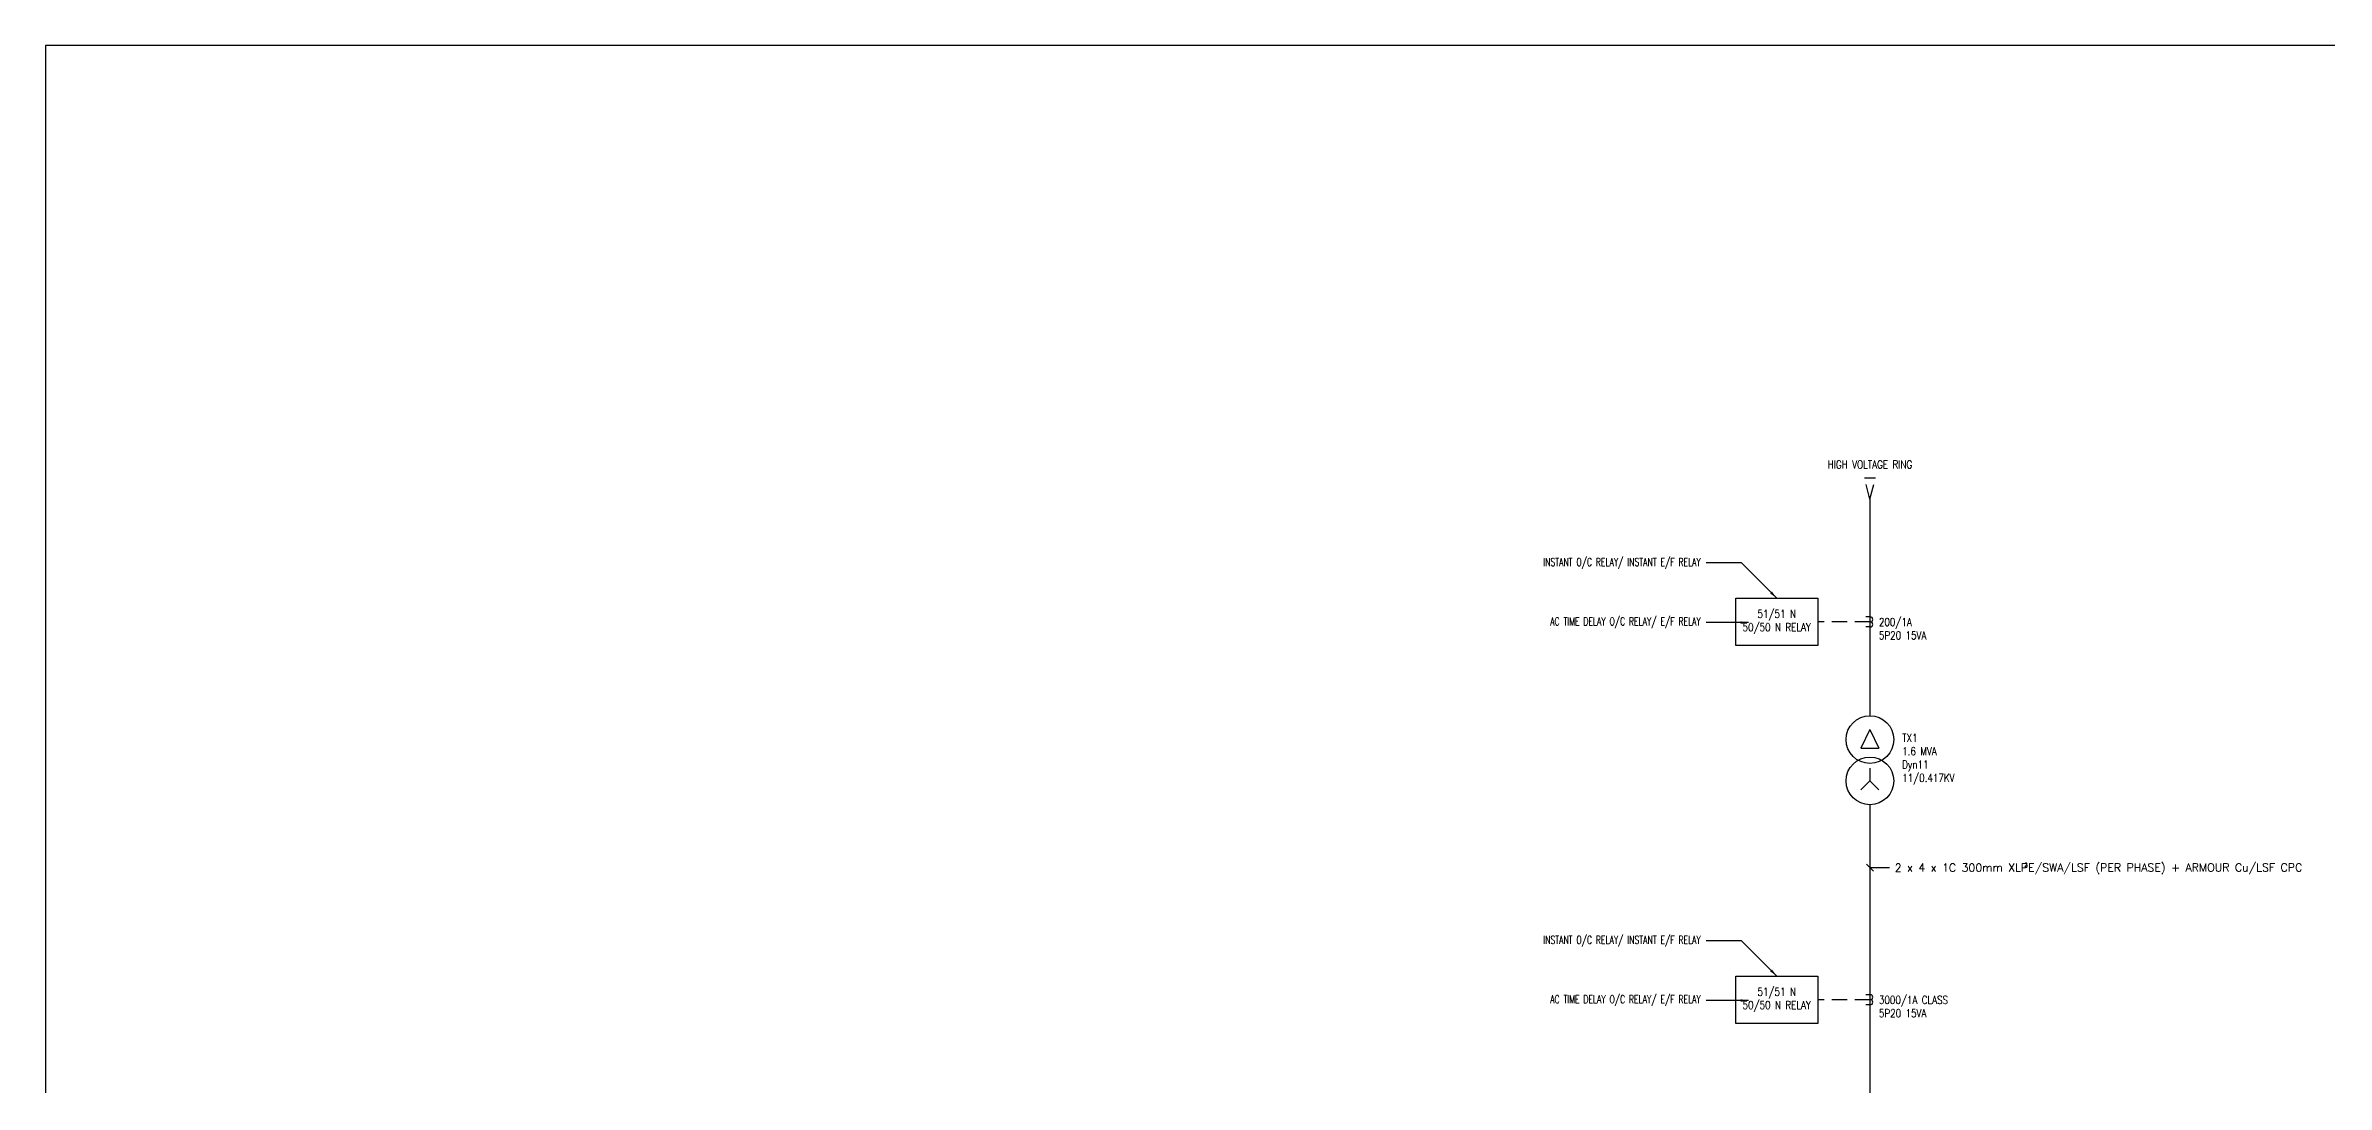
# Paper-space layout 'Layout1' of a CAD drawing. Header units: millimetres. Extents: x -347 to 842, y 9 to 850.
# Drawn here: x -347 to 365, y 526 to 850 of the extents above; entities that cross this region are included whole.
import ezdxf
from ezdxf.enums import TextEntityAlignment as Align

# ---------------------------------------------------------------- set-up
doc = ezdxf.new("R2010")
doc.units = ezdxf.units.MM
doc.header["$LTSCALE"] = 0.75
doc.linetypes.add('DASHED', pattern=[19.05, 12.7, -6.35])
doc.layers.get('0').update_dxf_attribs({"linetype": 'CONTINUOUS'})
for name, color, linetype in [('Emcor', 1, 'CONTINUOUS'), ('Text', 7, 'CONTINUOUS'), ('Z000_BORDER', 7, 'CONTINUOUS')]:
    doc.layers.add(name, color=color, linetype=linetype)
doc.styles.add('Romans', font='romans.shx', dxfattribs={"width": 0.8})
doc.styles.get("Standard").update_dxf_attribs({"font": 'simplex.shx', "width": 0.7})
doc.dimstyles.get("Standard").update_dxf_attribs({"dimscale": 50, "dimtxt": 2.5, "dimasz": 2.5, "dimexe": 0.18, "dimexo": 0.0625, "dimgap": 0.09, "dimtad": 1, "dimdec": 0, "dimzin": 0, "dimdsep": 46, "dimtxsty": 'Standard', "dimcen": 0.09, "dimclrd": 256, "dimclrt": 256, "dimadec": 0, "dimazin": 0, "dimtfac": 1, "dimtdec": 0, "dimtofl": 0, "dimtmove": 0, "dimatfit": 3, "dimfxl": 0, "dimtolj": 1, "dimtzin": 0, "dimlwd": -1, "dimarcsym": 0})

psp = doc.layouts.get("Layout1")

# ---------------------------------------------------------------- linework, layer by layer
for p, q in [((222.69, 672.02), (221.32, 672.02)), ((222.69, 668.88), (221.32, 668.88)), ((222.69, 553.99), (221.32, 553.99)), ((222.69, 550.85), (221.32, 550.85))]:
    psp.add_line(p, q)
for centre, radius, start, end in [((222.64, 670.81), 0.359, 259.5845, 277.97409), ((222.63, 670.1), 0.359, 79.5845, 97.97409), ((222.69, 671.24), 0.785, 270, 90), ((222.69, 669.67), 0.785, 270, 90), ((222.63, 552.07), 0.359, 79.5845, 97.97409), ((222.64, 552.78), 0.359, 259.5845, 277.97409), ((222.69, 553.21), 0.785, 270, 90), ((222.69, 551.64), 0.785, 270, 90)]:
    psp.add_arc(centre, radius, start, end)
at = {"layer": 'Emcor'}
for p, q in [((220.86, 715.47), (224.3, 715.47)), ((222.58, 636.83), (219.76, 631.01)), ((222.58, 636.83), (225.39, 631.01)), ((219.76, 631.01), (225.39, 631.01)), ((222.58, 620.8), (219.76, 617.99)), ((222.58, 624.78), (222.58, 620.8)), ((222.58, 620.8), (225.39, 617.99))]:
    psp.add_line(p, q, dxfattribs=at)
at = {"layer": 'Emcor', "linetype": 'DASHED', "ltscale": 0.5}
for p, q in [((222.58, 708.75), (220.86, 715.47)), ((222.58, 708.75), (224.3, 715.47)), ((222.58, 670.46), (206.28, 670.46)), ((222.58, 552.42), (206.28, 552.42))]:
    psp.add_line(p, q, dxfattribs=at)
at = {"layer": 'Emcor', "linetype": 'Continuous', "ltscale": 0.5}
for p, q in [((222.58, 708.75), (222.58, 641.15)), ((222.58, 613.35), (222.58, 482.01)), ((180.64, 545.02), (180.64, 559.83)), ((180.64, 559.83), (206.28, 559.83)), ((206.28, 559.83), (206.28, 545.02)), ((206.28, 545.02), (180.64, 545.02))]:
    psp.add_line(p, q, dxfattribs=at)
at = {"layer": 'Emcor', "color": 0}
for p, q in [((221.47, 594.8), (223.69, 592.58)), ((228.69, 593.69), (222.58, 593.69))]:
    psp.add_line(p, q, dxfattribs=at)
at = {"layer": 'Emcor', "linetype": 'Continuous', "ltscale": 0.5}
psp.add_lwpolyline([(206.28, 663.05), (180.64, 663.05), (180.64, 677.86), (206.28, 677.86)], close=True, dxfattribs=at)
for centre in [(222.58, 633.7), (222.58, 620.8)]:
    psp.add_circle(centre, 7.45, dxfattribs=at)
at = {"layer": 'Z000_BORDER'}
psp.add_lwpolyline([(-347.3, 9.44), (841.7, 9.44), (841.7, 850.44), (-347.3, 850.44)], close=True, dxfattribs=at)

# ---------------------------------------------------------------- texts
at = {"char_height": 2.5, "attachment_point": 3}
for s, insert, width in [('INSTANT O/C RELAY/ INSTANT E/F RELAY', (169.73, 690.4), 58.2417), ('AC TIME DELAY O/C RELAY/ E/F RELAY', (169.73, 671.87), 57.2849), ('INSTANT O/C RELAY/ INSTANT E/F RELAY', (169.73, 572.37), 58.2417), ('AC TIME DELAY O/C RELAY/ E/F RELAY', (169.73, 553.84), 57.2849)]:
    psp.add_mtext(s, dxfattribs=dict(at, insert=insert, width=width))
at = {"char_height": 2.5, "style": 'Romans'}
for s, insert, width, attachment_point in [('\\A1;51/51 N\\P50/50 N RELAY', (193.46, 670.46), 23.3391, 5), ('\\A1;200/1A \\P5P20 15VA ', (225.38, 668.33), 28.5843, 4), ('\\A1;51/51 N\\P50/50 N RELAY', (193.46, 552.42), 23.3391, 5), ('\\A1;3000/1A CLASS 5P20 15VA ', (225.38, 550.3), 28.5843, 4)]:
    psp.add_mtext(s, dxfattribs=dict(at, insert=insert, width=width, attachment_point=attachment_point))
at = {"layer": 'Emcor', "color": 0, "style": 'Romans'}
psp.add_text('2 x 4 x 1C 300mm XLPE/SWA/LSF (PER PHASE) + ARMOUR Cu/LSF CPC', height=2.5, rotation=0.03255, dxfattribs=at).set_placement((230.31, 593.69), align=Align.MIDDLE_LEFT)
at = {"layer": 'Emcor', "color": 0, "char_height": 2.5, "rotation": 0.03255, "style": 'Romans'}
for s, insert, width, attachment_point in [('HIGH VOLTAGE RING', (222.58, 720.87), 33.4015, 2), ('\\A1;TX1\\P1.6 MVA\\PDyn11\\P11/0.417KV', (232.64, 635.48), 85.7331, 1)]:
    psp.add_mtext(s, dxfattribs=dict(at, insert=insert, width=width, attachment_point=attachment_point))
at = {"layer": 'Text', "style": 'Romans', "width": 0.8}
psp.add_text('2', height=1.25, rotation=0.03255, dxfattribs=at).set_placement((270.84, 593.94))

# ---------------------------------------------------------------- leaders
for points in [[(193.46, 677.86), (182.42, 688.89), (171.38, 688.89)], [(184.64, 670.23), (171.38, 670.23)], [(193.46, 559.83), (182.42, 570.86), (171.38, 570.86)], [(184.64, 552.19), (171.38, 552.19)]]:
    psp.add_leader(points, dimstyle='Standard', override={"dimscale": 1, "dimgap": 0.09, "dimtad": 0})

doc.saveas('drawing.dxf')
